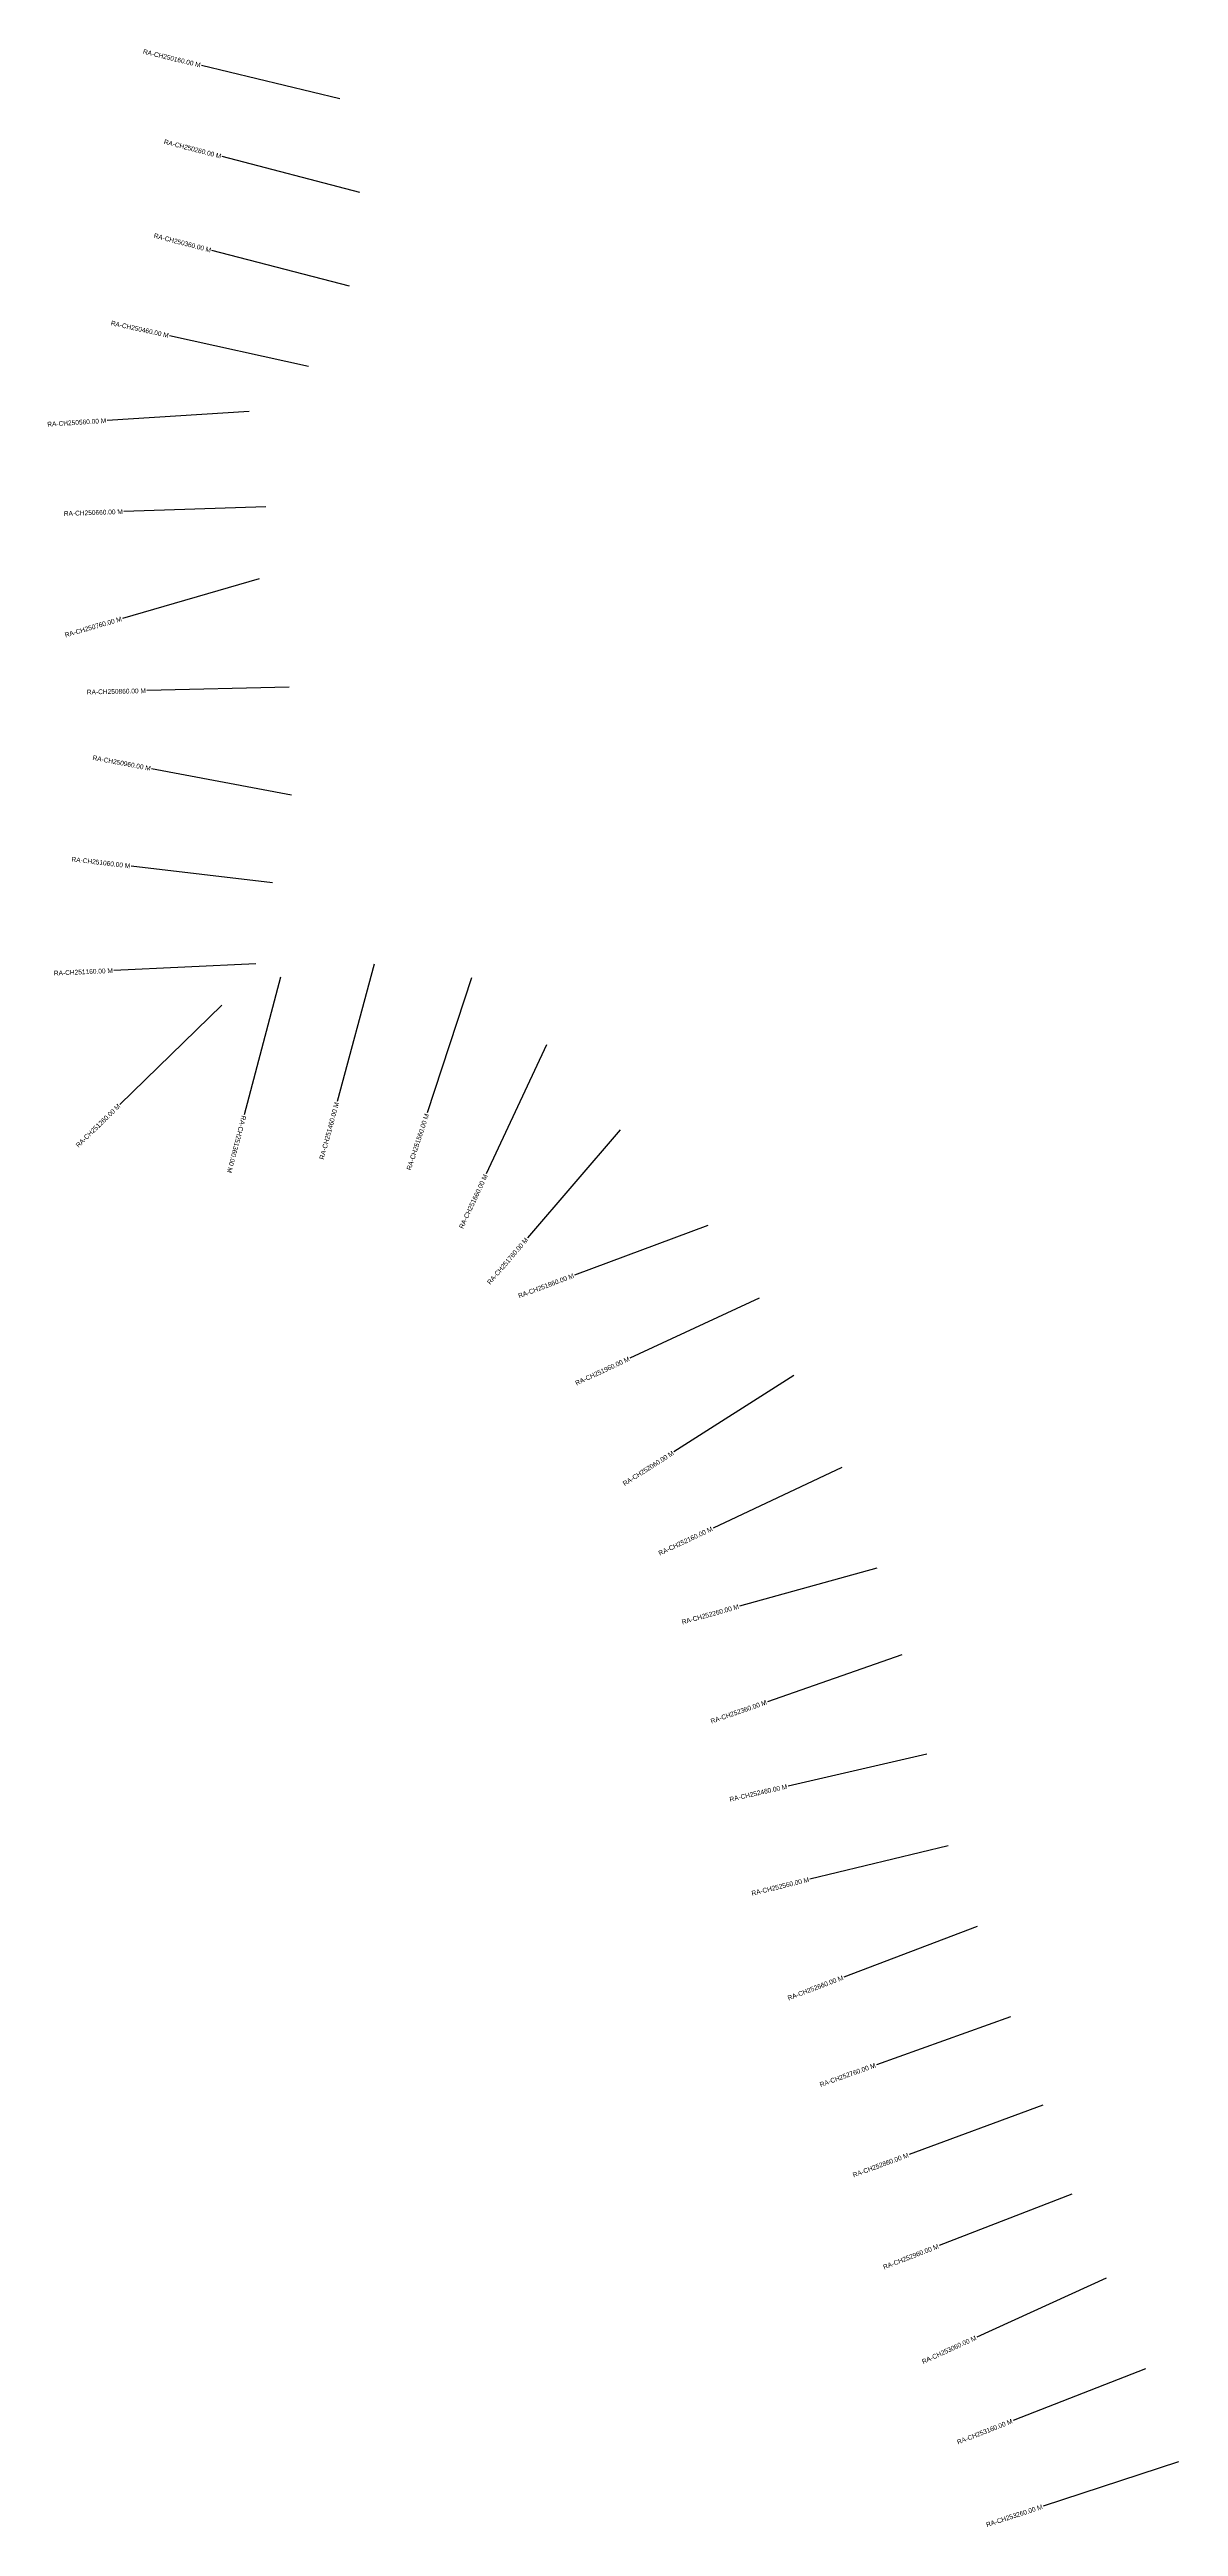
# Model space of a CAD drawing. Header units: feet. Extents: x 277547 to 282835, y 2040549 to 2045723.
# Drawn here: x 277547 to 278736, y 2040549 to 2043161 of the extents above; entities that cross this region are included whole.
import ezdxf
from ezdxf.enums import TextEntityAlignment as Align

# ---------------------------------------------------------------- set-up
doc = ezdxf.new("R2010")
doc.units = ezdxf.units.FT
doc.header["$MEASUREMENT"] = 0
doc.layers.add('CS', color=134, linetype='Continuous')
doc.layers.add('CSMark', color=6, linetype='Continuous')

msp = doc.modelspace()

# ---------------------------------------------------------------- linework, layer by layer
at = {"layer": 'CS'}
for p, q in [((277852.3, 2043108.6), (277706.5, 2043143.9)), ((277873.6, 2043009.9), (277728.4, 2043047.7)), ((277862.8, 2042911), (277717.7, 2042948.8)), ((277819.5, 2042826.6), (277673, 2042858.8)), ((277756.9, 2042778.9), (277607.2, 2042769.5)), ((277774.6, 2042678.6), (277624.7, 2042673.5)), ((277767.4, 2042602.7), (277623.3, 2042560.8)), ((277799, 2042488.2), (277649, 2042484.7)), ((277801.4, 2042374.5), (277654.1, 2042402.4)), ((277781.5, 2042282.2), (277632.5, 2042299.7)), ((277764, 2042196.5), (277614.2, 2042189.7)), ((277789.8, 2042182.5), (277751.7, 2042037.4)), ((277888.6, 2042196.4), (277849.5, 2042051.6)), ((277991.1, 2042182), (277944.5, 2042039.5)), ((277728.1, 2042152.9), (277620.6, 2042048.4)), ((278070.1, 2042111.1), (278006.7, 2041975.2)), ((278147.8, 2042021.5), (278050.2, 2041907.6)), ((278240.3, 2041920.9), (278099.8, 2041868.4)), ((278294.2, 2041844.3), (278158.2, 2041780.9)), ((278331, 2041762.7), (278204.5, 2041682)), ((278381.6, 2041665.5), (278245.8, 2041601.7)), ((278418.4, 2041559.3), (278273.8, 2041519.4)), ((278444.7, 2041468), (278303, 2041418.7)), ((278471, 2041363.3), (278324.8, 2041329.7)), ((278493.5, 2041266.8), (278347.8, 2041231.4)), ((278524, 2041181.5), (278383.7, 2041128.4)), ((278559.1, 2041086.4), (278417.9, 2041035.9)), ((278593.2, 2040993.2), (278452.5, 2040941.3)), ((278624, 2040899.4), (278484.2, 2040845.2)), ((278660.2, 2040810.9), (278523.7, 2040748.7)), ((278701.6, 2040715.4), (278561.9, 2040660.8)), ((278736.2, 2040617.2), (278593.7, 2040570.4))]:
    msp.add_line(p, q, dxfattribs=at)

# ---------------------------------------------------------------- texts
at = {"layer": 'CSMark'}
for s, rotation, p in [('RA-CH250160.00 M', 346.3782, (277705.6, 2043144.1)), ('RA-CH250260.00 M', 345.4065, (277727.4, 2043048)), ('RA-CH250360.00 M', 345.4113, (277716.7, 2042949)), ('RA-CH250460.00 M', 347.5936, (277672, 2042859.1)), ('RA-CH250560.00 M', 3.595, (277606.2, 2042769.4)), ('RA-CH250660.00 M', 1.9668, (277623.7, 2042673.5)), ('RA-CH250760.00 M', 16.2015, (277622.4, 2042560.5)), ('RA-CH250860.00 M', 1.3344, (277648, 2042484.6)), ('RA-CH250960.00 M', 349.2814, (277653.1, 2042402.6)), ('RA-CH251060.00 M', 353.3131, (277631.5, 2042299.8)), ('RA-CH251160.00 M', 2.6118, (277613.2, 2042189.6)), ('RA-CH251460.00 M', 74.8909, (277849.3, 2042050.6)), ('RA-CH251260.00 M', 44.1836, (277619.9, 2042047.7)), ('RA-CH251560.00 M', 71.9108, (277944.2, 2042038.5)), ('RA-CH251660.00 M', 64.9974, (278006.3, 2041974.3)), ('RA-CH251760.00 M', 49.4009, (278049.5, 2041906.9)), ('RA-CH251860.00 M', 20.4854, (278098.9, 2041868.1)), ('RA-CH251960.00 M', 24.9877, (278157.3, 2041780.5)), ('RA-CH252060.00 M', 32.554, (278203.7, 2041681.5)), ('RA-CH252160.00 M', 25.1432, (278244.9, 2041601.3)), ('RA-CH252260.00 M', 15.4605, (278272.8, 2041519.1)), ('RA-CH252360.00 M', 19.1921, (278302.1, 2041418.3)), ('RA-CH252460.00 M', 12.96, (278323.8, 2041329.5)), ('RA-CH252560.00 M', 13.6451, (278346.8, 2041231.2)), ('RA-CH252660.00 M', 20.7315, (278382.7, 2041128)), ('RA-CH252760.00 M', 19.6407, (278416.9, 2041035.6)), ('RA-CH252860.00 M', 20.2472, (278451.5, 2040940.9)), ('RA-CH252960.00 M', 21.203, (278483.2, 2040844.8)), ('RA-CH253060.00 M', 24.4842, (278522.8, 2040748.3)), ('RA-CH253160.00 M', 21.3589, (278561, 2040660.4)), ('RA-CH253260.00 M', 18.1687, (278592.8, 2040570.1))]:
    msp.add_text(s, height=5, rotation=rotation, dxfattribs=at).set_placement(p, align=Align.MIDDLE_RIGHT)
msp.add_text('RA-CH251360.00 M', height=5, rotation=255.2989, dxfattribs=at).set_placement((277751.5, 2042036.5), align=Align.MIDDLE_LEFT)

doc.saveas('drawing.dxf')
